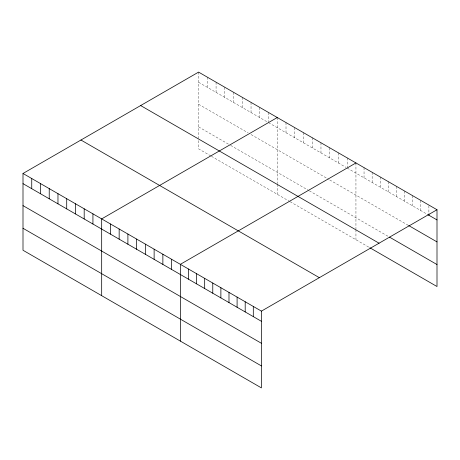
<?xml version="1.0" encoding="UTF-8"?>
<svg xmlns="http://www.w3.org/2000/svg" width="460" height="460" viewBox="0 0 460 460"><rect width="100%" height="100%" fill="white"/><g stroke="black" fill="none" stroke-linecap="round" stroke-linejoin="round"><path stroke-width="0.34" stroke-dasharray="2.3 1.72" d="M198.588 72.105L198.588 138.218M198.588 82.277L267.358 121.98M268.525 122.653L346.035 167.4M347.197 168.072L427.156 214.239M198.588 104.253L248.124 132.854M251.039 134.533L328.549 179.285M329.716 179.958L408.049 225.187M198.588 126.897L230.058 145.067M230.644 145.4L308.735 190.492M309.315 190.825L388.366 236.463M210.829 155.94L198.588 148.873L198.588 138.885M211.41 156.279L289.501 201.365M290.087 201.698L369.259 247.411M428.892 205.746L428.892 213.21M420.791 200.387L420.791 210.559M412.683 195.713L412.683 205.884M404.576 191.032L404.576 201.204M396.468 186.352L396.468 196.523M388.366 181.671L388.366 191.843M380.259 176.991L380.259 187.162M372.151 172.31L372.151 182.482M364.044 167.63L364.044 177.802M355.942 162.949L355.942 229.063M355.942 229.73L355.942 239.723M347.197 157.901L347.197 167.4M338.456 152.858L338.456 163.03M329.716 147.809L329.716 157.981M320.971 142.761L320.971 152.933M312.231 137.718L312.231 147.884M303.491 132.67L303.491 142.841M294.745 127.621L294.745 137.793M286.005 122.573L286.005 132.744M277.265 117.53L277.265 183.643M277.265 184.31L277.265 194.298M268.525 112.481L268.525 121.975M259.779 107.433L259.779 117.605M251.039 102.384L251.039 112.556M242.299 97.342L242.299 107.513M233.553 92.293L233.553 102.465M224.814 87.245L224.814 97.416M216.073 82.196L216.073 92.368M207.328 77.153L207.328 87.325"/><path stroke-width="0.69" d="M23 173.477L261.412 311.127L261.412 387.895L23 250.251L23 173.477L198.588 72.105L437 209.748L437 286.522L369.834 247.744M277.265 117.53L101.677 218.902L101.677 295.671M355.942 162.949L180.355 264.327L180.355 341.096M261.412 311.127L437 209.748M427.737 214.573L437 219.92M408.629 225.521L437 241.897M389.522 237.13L437 264.54M140.645 105.558L379.057 243.202M80.943 140.024L319.355 277.673M23 183.649L261.412 321.298M23 205.626L261.412 343.275M23 228.275L261.412 365.918M428.892 213.883L428.892 215.24M253.305 306.446L253.305 316.618M245.197 301.766L245.197 311.938M237.095 297.085L237.095 307.257M228.988 292.405L228.988 302.577M220.88 287.724L220.88 297.896M212.773 283.044L212.773 293.215M204.671 278.363L204.671 288.535M196.564 273.683L196.564 283.854M188.456 269.008L188.456 279.18M171.609 259.279L171.609 269.451M162.869 254.23L162.869 264.402M154.129 249.182L154.129 259.354M145.383 244.139L145.383 254.311M136.643 239.091L136.643 249.262M127.903 234.042L127.903 244.214M119.157 228.994L119.157 239.165M110.417 223.951L110.417 234.123M92.931 213.854L92.931 224.026M84.191 208.811L84.191 218.977M75.451 203.763L75.451 213.934M66.711 198.714L66.711 208.886M57.966 193.666L57.966 203.837M49.226 188.623L49.226 198.789M40.486 183.574L40.486 193.746M31.74 178.526L31.74 188.698"/></g></svg>
